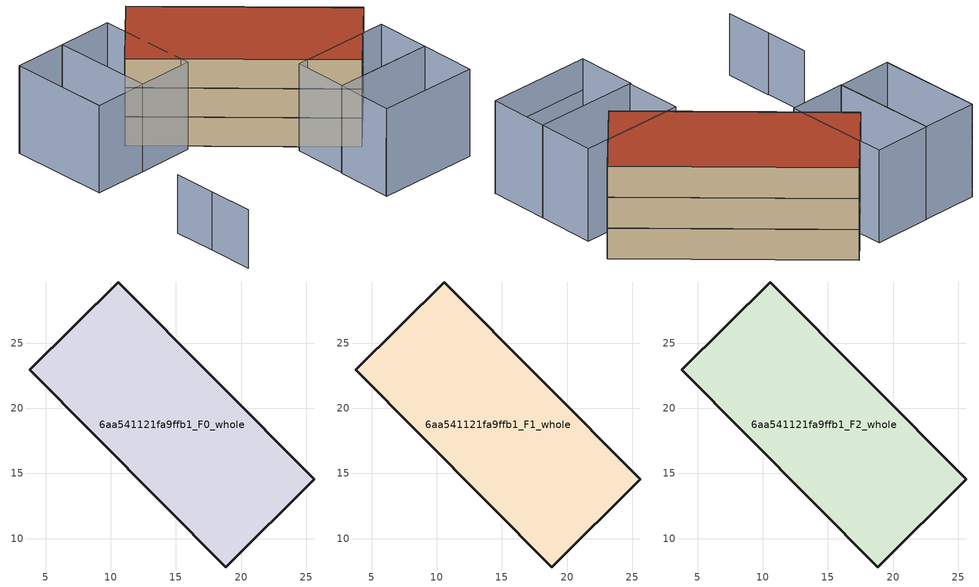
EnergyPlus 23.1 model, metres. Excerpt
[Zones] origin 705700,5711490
6aa541121fa9ffb1_F0_whole
 floor ground (EU_floor_Construction): 25.6,14.55 10.57,29.68 3.79,22.95 18.82,7.82 z0
 wall outside (EU_wall_Construction): 10.57,29.68 25.6,14.55 18.82,7.82 3.79,22.95 10.57,29.68 z0:3
6aa541121fa9ffb1_F1_whole
 floor to 6aa541121fa9ffb1_F0_whole (EU_floor_Construction): 25.6,14.55 10.57,29.68 3.79,22.95 18.82,7.82 z3
 wall outside (EU_wall_Construction): 10.57,29.68 25.6,14.55 18.82,7.82 3.79,22.95 10.57,29.68 z3:6
6aa541121fa9ffb1_F2_whole
 floor to 6aa541121fa9ffb1_F1_whole (EU_floor_Construction): 25.6,14.55 10.57,29.68 3.79,22.95 18.82,7.82 z6
 wall outside (EU_wall_Construction): 10.57,29.68 25.6,14.55 18.82,7.82 3.79,22.95 10.57,29.68 z6:9
 roof outside (EU_roof_Construction): 10.57,29.68 25.6,14.55 18.82,7.82 3.79,22.95 z9
shading: -3.89,3.97 -3.89,-0.68 / -3.94,8.28 -3.92,3.97 / 14.12,-0.07 24.53,-0.1 z0:6; -3.89,28.58 -3.8,18.43 / 24.56,5.65 24.51,-0.15 / 24.51,-0.15 14.15,-0.07 / 14.15,-0.07 14.19,5.73 / 14.19,5.73 24.56,5.65 / 24.6,11.24 24.56,5.65 / 24.56,5.65 14.27,5.73 / 14.27,5.73 14.32,11.32 / 14.32,11.32 24.6,11.24 / 1.66,18.47 -3.81,18.43 / -3.81,18.43 -3.89,28.6 / -3.89,28.6 1.58,28.65 / 1.58,28.65 1.66,18.47 / 1.55,28.65 7.26,28.71 / 7.26,28.71 7.37,18.5 / 7.37,18.5 1.66,18.44 / 1.66,18.44 1.55,28.65 z0:9
[Building]
EU S2 Campaign: North Axis=0; Terrain=City; Solar Distribution=FullExterior
[Site:Location]
London: Latitude=51.5; Longitude=-0.5; Time Zone=0; Elevation=25
[SizingPeriod:WeatherFileDays]
AnnualSizingPeriod: Begin Month=1; Begin Day of Month=1; End Month=12; End Day of Month=31; Day of Week for Start Day=Monday; Use Weather File Daylight Saving Period=No; Use Weather File Rain and Snow Indicators=No
[MATERIAL]
EU_InternalMass_Material: Roughness=MediumRough; Thickness=0.1; Conductivity=1; Density=1800; Specific Heat=900; Thermal Absorptance=0.9; Solar Absorptance=0.7; Visible Absorptance=0.7
[MATERIAL:NOMASS] Roughness=MediumRough; Thermal Absorptance=0.9; Solar Absorptance=0.7; Visible Absorptance=0.7
Name | Thermal Resistance
EU_wall_NoMass | 1.04674
EU_roof_NoMass | 4.32442
EU_floor_NoMass | 2.04616
[CONSTRUCTION]
EU_wall_Construction: EU_wall_NoMass
EU_roof_Construction: EU_roof_NoMass
EU_floor_Construction: EU_floor_NoMass
EU_InternalMass_Construction: EU_InternalMass_Material
[ZONE] Type=1; Multiplier=1; Ceiling Height=autocalculate; Floor Area=autocalculate; Part of Total Floor Area=Yes
Name | Volume
6aa541121fa9ffb1_F0_whole | 611.628
6aa541121fa9ffb1_F1_whole; 6aa541121fa9ffb1_F2_whole | 611.629
[INTERNALMASS] Construction=EU_InternalMass_Construction; Surface Area=203.876
Name | Zone or ZoneList
6aa541121fa9ffb1_F0_whole_EU_InternalMass | 6aa541121fa9ffb1_F0_whole
6aa541121fa9ffb1_F1_whole_EU_InternalMass | 6aa541121fa9ffb1_F1_whole
6aa541121fa9ffb1_F2_whole_EU_InternalMass | 6aa541121fa9ffb1_F2_whole
[OTHEREQUIPMENT] Fuel Type=Electricity; Design Level Calculation Method=Watts/Area; Power per Zone Floor Area=1; Fraction Latent=0; Fraction Radiant=0; Fraction Lost=0; Carbon Dioxide Generation Rate=0; EndUse Subcategory=EU_Step8_InternalGains
Name | Zone or ZoneList or Space or SpaceList | Schedule
EU_Step8_InternalGain_6aa541121fa9ffb1_F0_whole_f000 | 6aa541121fa9ffb1_F0_whole | EU_Step8_GainSchedule_6aa541121fa9ffb1_F0_whole_f000
EU_Step8_InternalGain_6aa541121fa9ffb1_F1_whole_f000 | 6aa541121fa9ffb1_F1_whole | EU_Step8_GainSchedule_6aa541121fa9ffb1_F1_whole_f000
EU_Step8_InternalGain_6aa541121fa9ffb1_F2_whole_f000 | 6aa541121fa9ffb1_F2_whole | EU_Step8_GainSchedule_6aa541121fa9ffb1_F2_whole_f000
[ZONEVENTILATION:DESIGNFLOWRATE] Schedule=EU_AlwaysOn; Design Flow Rate Calculation Method=AirChanges/Hour; Air Changes per Hour=0.488719; Ventilation Type=Natural; Fan Pressure Rise=0; Fan Total Efficiency=1; Constant Term Coefficient=1; Temperature Term Coefficient=0; Velocity Term Coefficient=0; Velocity Squared Term Coefficient=0; Minimum Indoor Temperature=-100; Maximum Indoor Temperature=100; Delta Temperature=-100; Minimum Outdoor Temperature=-100; Maximum Outdoor Temperature=100; Maximum Wind Speed=40
Name | Zone or ZoneList or Space or SpaceList
EU_ConstantAir_6aa541121fa9ffb1_F0_whole | 6aa541121fa9ffb1_F0_whole
EU_ConstantAir_6aa541121fa9ffb1_F1_whole | 6aa541121fa9ffb1_F1_whole
EU_ConstantAir_6aa541121fa9ffb1_F2_whole | 6aa541121fa9ffb1_F2_whole
[HVACTEMPLATE:THERMOSTAT] Constant Heating Setpoint=20; Constant Cooling Setpoint=50
EU_HeatOnly_6aa541121fa9ffb1_F0_whole; EU_HeatOnly_6aa541121fa9ffb1_F1_whole; EU_HeatOnly_6aa541121fa9ffb1_F2_whole
[HVACTEMPLATE:ZONE:IDEALLOADSAIRSYSTEM] System Availability Schedule=EU_AlwaysOn; Maximum Heating Supply Air Temperature=50; Minimum Cooling Supply Air Temperature=13; Maximum Heating Supply Air Humidity Ratio=0.0156; Minimum Cooling Supply Air Humidity Ratio=0.0077; Heating Limit=NoLimit; Cooling Limit=NoLimit; Heating Availability Schedule=EU_AlwaysOn; Cooling Availability Schedule=EU_CoolingOff; Dehumidification Control Type=ConstantSensibleHeatRatio; Cooling Sensible Heat Ratio=0.7; Dehumidification Setpoint=60; Humidification Control Type=None; Humidification Setpoint=30; Outdoor Air Method=None; Outdoor Air Flow Rate per Person=0.00944; Outdoor Air Flow Rate per Zone Floor Area=0; Outdoor Air Flow Rate per Zone=0; Demand Controlled Ventilation Type=None; Outdoor Air Economizer Type=NoEconomizer; Heat Recovery Type=None; Sensible Heat Recovery Effectiveness=0.7; Latent Heat Recovery Effectiveness=0.65
Name | Template Thermostat
6aa541121fa9ffb1_F0_whole | EU_HeatOnly_6aa541121fa9ffb1_F0_whole
6aa541121fa9ffb1_F1_whole | EU_HeatOnly_6aa541121fa9ffb1_F1_whole
6aa541121fa9ffb1_F2_whole | EU_HeatOnly_6aa541121fa9ffb1_F2_whole
[SIZING:ZONE] Zone Cooling Design Supply Air Temperature Input Method=SupplyAirTemperature; Zone Cooling Design Supply Air Temperature=13; Zone Heating Design Supply Air Temperature Input Method=SupplyAirTemperature; Zone Heating Design Supply Air Temperature=50; Zone Cooling Design Supply Air Humidity Ratio=0.008; Zone Heating Design Supply Air Humidity Ratio=0.008; Cooling Design Air Flow Method=DesignDay; Cooling Design Air Flow Rate=0; Cooling Minimum Air Flow per Zone Floor Area=0.000762; Cooling Minimum Air Flow=0; Cooling Minimum Air Flow Fraction=0.2; Heating Design Air Flow Method=DesignDay; Heating Design Air Flow Rate=0; Heating Maximum Air Flow per Zone Floor Area=0.002032; Heating Maximum Air Flow=0.141576; Heating Maximum Air Flow Fraction=0.3; Account for Dedicated Outdoor Air System=No; Dedicated Outdoor Air System Control Strategy=NeutralSupplyAir; Dedicated Outdoor Air Low Setpoint Temperature for Design=autosize; Dedicated Outdoor Air High Setpoint Temperature for Design=autosize; Zone Load Sizing Method=Sensible Load Only No Latent Load; Zone Latent Cooling Design Supply Air Humidity Ratio Input Method=HumidityRatioDifference; Zone Cooling Design Supply Air Humidity Ratio Difference=0.005; Zone Latent Heating Design Supply Air Humidity Ratio Input Method=HumidityRatioDifference; Zone Humidification Design Supply Air Humidity Ratio Difference=0.005
6aa541121fa9ffb1_F0_whole; 6aa541121fa9ffb1_F1_whole; 6aa541121fa9ffb1_F2_whole
[SCHEDULE:CONSTANT]
Name | Hourly Value
EU_AlwaysOn | 1
EU_CoolingOff | 0
[SCHEDULE:FILE] Column Number=1; Rows to Skip at Top=0; Number of Hours of Data=8760; Column Separator=Comma; Interpolate to Timestep=No; Minutes per Item=60; Adjust Schedule for Daylight Savings=Yes
Name | File
EU_Step8_GainSchedule_6aa541121fa9ffb1_F0_whole_f000 | ../../schedules/6aa541121fa9ffb1/6aa541121fa9ffb1_F0_whole_f000_gain.csv
EU_Step8_GainSchedule_6aa541121fa9ffb1_F1_whole_f000 | ../../schedules/6aa541121fa9ffb1/6aa541121fa9ffb1_F1_whole_f000_gain.csv
EU_Step8_GainSchedule_6aa541121fa9ffb1_F2_whole_f000 | ../../schedules/6aa541121fa9ffb1/6aa541121fa9ffb1_F2_whole_f000_gain.csv
